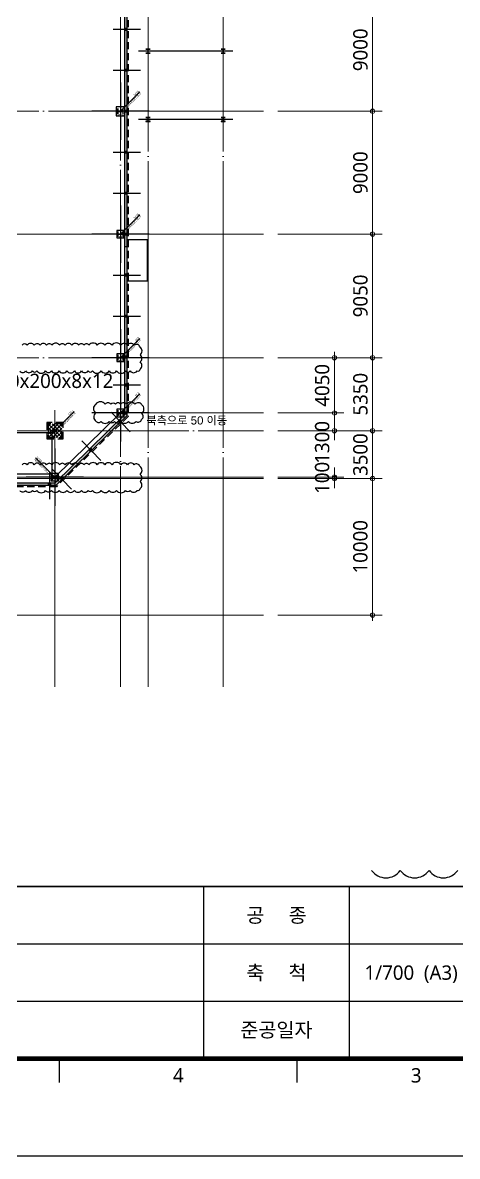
# Model space of a CAD drawing. Header units: millimetres. Extents: x -17369 to 294000, y -718917 to 220315.
# Drawn here: x 214770 to 246602, y 0 to 83030 of the extents above; entities that cross this region are included whole.
import ezdxf
from ezdxf.enums import TextEntityAlignment as Align

# ---------------------------------------------------------------- set-up
doc = ezdxf.new("R2010")
doc.units = ezdxf.units.MM
doc.header["$LTSCALE"] = 350
for name, pattern in [('CEN', [62, 60, -1, 0, -1]), ('FORM$0$KIA-Form$2$XKITLINE00', [0]), ('HID', [2.3, 1.5, -0.8]), ('X-200-S-COL$0$CEN', [62, 60, -1, 0, -1]), ('X-200-S-COL$0$HID', [2.3, 1.5, -0.8])]:
    doc.linetypes.add(name, pattern=pattern)
doc.layers.get('Defpoints').update_dxf_attribs({"color": 181})
for name, color, linetype in [('#REV3a_240201', 7, 'Continuous'), ('0_RC-SLAB', 7, 'Continuous'), ('6', 6, 'Continuous'), ('A-TEXT', 7, 'Continuous'), ('CEN', 1, 'CEN'), ('FORM$0$KIA-Form$2$A-FORM', 7, 'Continuous'), ('PD', 6, 'Continuous'), ('PERI-OUT', 9, 'Continuous'), ('Sol', 253, 'Continuous'), ('T', 7, 'Continuous'), ('X-200-S-COL$0$Cen', 1, 'X-200-S-COL$0$CEN'), ('X-200-S-COL$0$Cen-ETC', 142, 'X-200-S-COL$0$CEN'), ('X-200-S-COL$0$CenA', 13, 'X-200-S-COL$0$CEN'), ('X-200-S-COL$0$CenB', 5, 'X-200-S-COL$0$CEN'), ('X-200-S-COL$0$H-Col', 3, 'Continuous'), ('X-200-S-COL$0$H-Col-파이프랙', 3, 'X-200-S-COL$0$CEN'), ('X-200-S-COL$0$STUD', 4, 'Continuous')]:
    doc.layers.add(name, color=color, linetype=linetype)
doc.layers.add('DIM', color=1, linetype='Continuous', lineweight=5)
for name, color, linetype, plot in [('N-plot', 147, 'Continuous', False), ('X-200-S-COL$0$#REV_231010', 21, 'Continuous', False), ('X-200-S-COL$0$Defpoint', 171, 'Continuous', False), ('X-200-S-COL$0$P-Line', 144, 'Continuous', False), ('X-200-S-COL$0$PERI-OUT', 17, 'Continuous', False), ('X-200-S-COL$0$S-NAME', 144, 'Continuous', False)]:
    doc.layers.add(name, color=color, linetype=linetype, plot=plot)
doc.styles.add('FORM$0$맑은고딕', font='malgun.ttf')
doc.styles.add('X-200-S-COL$0$Standard', font='arial.ttf')
doc.styles.add('X-200-S-COL$0$맑은고딕', font='malgun.ttf')
doc.styles.add('맑은고딕', font='malgun.ttf')

# ---------------------------------------------------------------- blocks, each defined once
blk = doc.blocks.new('X-200-S-COL$0$1F GRID_231010')
at = {"layer": 'X-200-S-COL$0$Cen', "lineweight": 0}
for p, q in [((162480, 23300), (162480, -123050)), ((172950, -89900), (-22950, -89900)), ((172950, -107800), (-22950, -107800)), ((172950, -117800), (-22950, -117800))]:
    blk.add_line(p, q, dxfattribs=at)
at = {"layer": 'X-200-S-COL$0$CenA', "lineweight": 0}
for p, q in [((70400, -80900), (172950, -80900)), ((70400, -98950), (172950, -98950)), ((157680, -102800), (157680, -123050)), ((160930, -103000), (172950, -103000)), ((146480, -104300), (172950, -104300)), ((172950, -107700), (70400, -107700))]:
    blk.add_line(p, q, dxfattribs=at)
blk.add_lwpolyline([(157680, -107700), (162480, -103000)], dxfattribs=at)
blk = doc.blocks.new('X-200-S-COL$0$Form-Bo')
blk.add_lwpolyline([(0, 207900), (294000, 207900), (294000, 0), (0, 0)], close=True)
blk = doc.blocks.new('X-200-S-COL$0$H-300x305x15x15')
at = {"color": 0, "linetype": 'ByBlock', "ltscale": 0.5}
blk.add_lwpolyline([(25.5, -135, -0.4142136), (7.5, -117), (7.5, 117, -0.4142136), (25.5, 135), (152.5, 135), (152.5, 150), (-152.5, 150), (-152.5, 135), (-25.5, 135, -0.4142136), (-7.5, 117), (-7.5, -117, -0.4142136), (-25.5, -135), (-152.5, -135), (-152.5, -150), (152.5, -150), (152.5, -135)], format="xyb", close=True, dxfattribs=at)
blk = doc.blocks.new('X-200-S-COL$0$H-400x400x13x21')
at = {"color": 0}
blk.add_lwpolyline([(200, -200), (200, -179), (28.5, -179, -0.4142136), (6.5, -157), (6.5, 157, -0.4142136), (28.5, 179), (200, 179), (200, 200), (-200, 200), (-200, 179), (-28.5, 179, -0.4142136), (-6.5, 157), (-6.5, -157, -0.4142136), (-28.5, -179), (-200, -179), (-200, -200)], format="xyb", close=True, dxfattribs=at)
blk = doc.blocks.new('X-200-S-COL$0$H-200x200x8x12')
at = {"color": 0, "linetype": 'ByBlock'}
blk.add_lwpolyline([(100, 88), (17, 88, 0.414214), (4, 75), (4, -75, 0.414214), (17, -88), (100, -88), (100, -100), (-100, -100), (-100, -88), (-17, -88, 0.414214), (-4, -75), (-4, 75, 0.414214), (-17, 88), (-100, 88), (-100, 100), (100, 100)], format="xyb", close=True, dxfattribs=at)
blk = doc.blocks.new('X-200-S-COL$0$1F COLUMN_231010')
at = {"layer": 'X-200-S-COL$0$H-Col', "color": 0, "rotation": 90}
for name, p in [('X-200-S-COL$0$H-400x400x13x21', (221930, 76543)), ('X-200-S-COL$0$H-400x400x13x21', (221930, 67543)), ('X-200-S-COL$0$H-400x400x13x21', (221930, 58493)), ('X-200-S-COL$0$H-400x400x13x21', (221930, 54443)), ('X-200-S-COL$0$H-200x200x8x12', (217130, 53143)), ('X-200-S-COL$0$H-400x400x13x21', (217130, 49743))]:
    blk.add_blockref(name, p, dxfattribs=at)
blk = doc.blocks.new('X-200-S-COL$0$S-NAME')
at = {"layer": 'X-200-S-COL$0$S-NAME', "color": 0}
blk.add_line((0, 0), (2000, 0), dxfattribs=at)
at = {"layer": 'X-200-S-COL$0$S-NAME', "color": 0, "style": 'X-200-S-COL$0$맑은고딕'}
for p in [(2000, 105), (2000, -105)]:
    blk.add_attdef('.', text='', height=150, rotation=359.99494, dxfattribs=at).set_placement(p, align=Align.MIDDLE_RIGHT)
blk = doc.blocks.new('X-200-S-COL$0$PERIMITER_231026')
at = {"layer": 'X-200-S-COL$0$PERI-OUT'}
for points in [[(140800, 167343), (140800, 171293), (177580, 171293), (177580, 176343), (200030, 179093), (224980, 179093), (224980, 150943), (222400, 150943), (222400, 54231), (217203, 49143), (207930, 49143), (207930, 39143), (58950, 39143), (58950, 49143), (45650, 49143), (45650, 98043), (39480, 98043), (39480, 139943), (49950, 139943), (49950, 157943), (120950, 157943), (120950, 169343), (135850, 169343), (135850, 167343)], [(141020, 167123), (141020, 171073), (177800, 171073), (177800, 176148), (200043, 178873), (224760, 178873), (224760, 151163), (222230, 151163), (222230, 54303), (217134, 49313), (207710, 49313), (207710, 39363), (59170, 39363), (59170, 49363), (45870, 49363), (45870, 98263), (39650, 98263), (39650, 139723), (50170, 139723), (50170, 157723), (121120, 157723), (121125, 169173), (135680, 169173), (135680, 167123)]]:
    blk.add_lwpolyline(points, dxfattribs=at)
blk = doc.blocks.new('X-200-S-COL$0$Stud-150x150x6')
at = {"color": 250}
for p, q in [((-69, -69), (69, 69)), ((-69, 69), (69, -69))]:
    blk.add_line(p, q, dxfattribs=at)
blk.add_lwpolyline([(75, -75), (-75, -75), (-75, 75), (75, 75)], close=True)
at = {"color": 6}
blk.add_lwpolyline([(69, -69), (-69, -69), (-69, 69), (69, 69)], close=True, dxfattribs=at)
blk = doc.blocks.new('X-200-S-COL$0$1F STUD_231010')
at = {"layer": 'X-200-S-COL$0$CenB'}
for p, q in [((221400, 82543), (223400, 82543)), ((221400, 79543), (223400, 79543)), ((221400, 73543), (223400, 73543)), ((221400, 70543), (223400, 70543)), ((221400, 64543), (223400, 64543)), ((221400, 61543), (223400, 61543)), ((221400, 56493), (223400, 56493)), ((222645, 53071), (221246, 54500)), ((220501, 50972), (219102, 52401)), ((216730, 50143), (216730, 48143)), ((218358, 48873), (216959, 50302))]:
    blk.add_line(p, q, dxfattribs=at)
at = {"layer": 'X-200-S-COL$0$STUD'}
for p in [(222325, 82543), (222325, 79543), (222325, 76543), (222325, 73543), (222325, 70543), (222325, 67543), (222325, 64543), (222325, 61543), (222325, 58543), (222325, 56493), (222325, 54443), (216730, 49218)]:
    blk.add_blockref('X-200-S-COL$0$Stud-150x150x6', p, dxfattribs=at)
at = {"layer": 'X-200-S-COL$0$STUD', "rotation": 44.39690880559189}
for p in [(221893, 53839), (219749, 51740), (217606, 49642)]:
    blk.add_blockref('X-200-S-COL$0$Stud-150x150x6', p, dxfattribs=at)
blk = doc.blocks.new('DIMDOT')
at = {"color": 0, "linetype": 'ByBlock'}
blk.add_line((-1.2, 0), (1.2, 0), dxfattribs=at)
at = {"color": 3}
blk.add_circle((0, 0), 0.45, dxfattribs=at)

msp = doc.modelspace()

# ---------------------------------------------------------------- hatches: boundary and pattern name
at = {"layer": '6'}
h = msp.add_hatch(dxfattribs=at)
h.set_pattern_fill('_USER', color=250, scale=200, angle=45, double=1, pattern_type=0)
h.set_pattern_definition([(45, (139230, -94650), (-141.42136, 141.42136), []), (135, (139230, -94650), (-141.42136, -141.42136), [])])
h.paths.add_polyline_path([(216630, 52642.6), (216630, 53642.6), (217630, 53642.6), (217630, 52642.6)])
at = {"layer": 'Sol'}
h = msp.add_hatch(color=256, dxfattribs=at)
h.dxf.hatch_style = 1
h.paths.add_polyline_path([(118570, 39362.6), (116250, 39362.6), (116250, 39142.6), (118570, 39142.6)])
h.paths.add_polyline_path([(174720, 39362.6), (172550, 39362.6), (172550, 39142.6), (174720, 39142.6)])
h.paths.add_polyline_path([(170450, 39362.6), (170450, 39142.6), (171450, 39142.6), (171450, 39362.6)])
h.paths.add_polyline_path([(163550, 39362.6), (163550, 39142.6), (165450, 39142.6), (165450, 39362.6)])
h.paths.add_polyline_path([(162450, 39142.6), (162450, 39362.6), (129130, 39362.6), (129130, 39142.6)])
h.paths.add_polyline_path([(73450, 39362.6), (73450, 39142.6), (115150, 39142.6), (115150, 39362.6)])
h.paths.add_polyline_path([(56150, 49362.6), (56150, 49142.6), (57350, 49142.6), (57350, 49362.6)])
h.paths.add_polyline_path([(45870, 60442.6), (45650, 60442.6), (45650, 49142.6), (52150, 49142.6), (52150, 49362.6), (45870, 49362.6)])
h.paths.add_polyline_path([(45870, 71042.6), (45650, 71042.6), (45650, 62442.6), (45870, 62442.6)])
h.paths.add_polyline_path([(45870, 79642.6), (45650, 79642.6), (45650, 76042.6), (45870, 76042.6)])
h.paths.add_polyline_path([(44800, 98262.6), (44800, 98042.6), (45650, 98042.6), (45650, 80742.6), (45870, 80742.6), (45870, 98262.6)])
h.paths.add_polyline_path([(45800, 139942.6), (45800, 139722.6), (46500, 139722.6), (46500, 139942.6)])
h.paths.add_polyline_path([(40800, 139722.6), (40800, 139942.6), (39480, 139942.6), (39480, 98042.6), (40800, 98042.6), (40800, 98262.6), (39650, 98262.6), (39650, 139722.6)])
h.paths.add_polyline_path([(50170, 145142.6), (49950, 145142.6), (49950, 139942.6), (47600, 139942.6), (47600, 139722.6), (50170, 139722.6)])
h.paths.add_polyline_path([(50170, 147842.6), (49950, 147842.6), (49950, 146942.6), (50170, 146942.6)])
h.paths.add_polyline_path([(50170, 155042.6), (49950, 155042.6), (49950, 148742.6), (50170, 148742.6)])
h.paths.add_polyline_path([(67250, 157722.6), (67250, 157942.6), (49950, 157942.6), (49950, 156842.6), (50170, 156842.6), (50170, 157722.6)])
h.paths.add_polyline_path([(109850, 157722.6), (109850, 157942.6), (68350, 157942.6), (68350, 157722.6)])
h.paths.add_polyline_path([(135680, 167122.6), (136250, 167122.6), (136250, 167342.6), (135850, 167342.6), (135850, 169342.6), (120950, 169342.6), (120950, 166167.6), (121120, 166167.6), (121120, 169172.6), (135680, 169172.6)])
h.paths.add_polyline_path([(137850, 167342.6), (137350, 167342.6), (137350, 167122.6), (137850, 167122.6)])
h.paths.add_polyline_path([(177800, 171942.6), (177580, 171942.6), (177580, 171292.6), (140800, 171292.6), (140800, 167342.6), (140350, 167342.6), (140350, 167122.6), (141020, 167122.6), (141020, 171072.6), (177800, 171072.6)])
h.paths.add_polyline_path([(224760, 177842.6), (224980, 177842.6), (224980, 179092.6), (200030, 179092.6), (177580, 176342.6), (177580, 175342.6), (177800, 175342.6), (177800, 176147.9), (200043.4, 178872.6), (224760, 178872.6)])
h.paths.add_polyline_path([(207930, 45742.6), (207710, 45742.6), (207710, 39362.6), (185280, 39362.6), (185280, 39142.6), (207930, 39142.6)])
h.paths.add_polyline_path([(208030, 49142.6), (208030, 49312.6), (207710, 49312.6), (207710, 46842.6), (207930, 46842.6), (207930, 49142.6)])
h.paths.add_polyline_path([(222400, 64617.6), (222230, 64617.6), (222230, 54302.5), (217133.9, 49312.6), (209130, 49312.6), (209130, 49142.6), (217203.3, 49142.6), (222400, 54231)])
h.paths.add_polyline_path([(222400, 89467.6), (222230, 89467.6), (222230, 66617.6), (222400, 66617.6)])
h.paths.add_polyline_path([(222400, 97617.6), (222230, 97617.6), (222230, 91467.6), (222400, 91467.6)])
h.paths.add_polyline_path([(222400, 107467.6), (222230, 107467.6), (222230, 100417.6), (222400, 100417.6)])
h.paths.add_polyline_path([(222400, 144167.6), (222230, 144167.6), (222230, 109467.6), (222400, 109467.6)])
h.paths.add_polyline_path([(222230, 145267.6), (222400, 145267.6), (222400, 150942.6), (224980, 150942.6), (224980, 172842.6), (224760, 172842.6), (224760, 151162.6), (222230, 151162.6)])
h.paths.add_polyline_path([(67350, 39362.6), (67350, 39142.6), (69450, 39142.6), (69450, 39362.6)])
h.paths.add_polyline_path([(66250, 39142.6), (66250, 39362.6), (59170, 39362.6), (59170, 49362.6), (58450, 49362.6), (58450, 49142.6), (58950, 49142.6), (58950, 39142.6)])
h.paths.add_polyline_path([(120950, 160967.6), (121120, 160967.6), (121120, 164167.6), (120950, 164167.6)])
h.paths.add_polyline_path([(121120, 159867.6), (120950, 159867.6), (120950, 157942.6), (110950, 157942.6), (110950, 157722.6), (121120, 157722.6)])

# ---------------------------------------------------------------- linework, layer by layer
at = {"layer": '#REV3a_240201'}
for centre in [(241377.8, 21711.5), (243477.8, 21711.5), (245577.8, 21711.5)]:
    msp.add_arc(centre, 1312.5, 216.869898, 323.130102, dxfattribs=at)
at = {"layer": '0_RC-SLAB'}
for p, q in [((222230, 151162.6), (222230, 54302.5)), ((222230, 54302.5), (217133.9, 49312.6)), ((217133.9, 49312.6), (207710, 49312.6))]:
    msp.add_line(p, q, dxfattribs=at)
at = {"layer": '0_RC-SLAB', "color": 4}
for p, q in [((216930, 52992.6), (209580, 52992.6)), ((216930, 49992.6), (216930, 52992.6)), ((209580, 49992.6), (216930, 49992.6))]:
    msp.add_line(p, q, dxfattribs=at)
at = {"layer": '6', "linetype": 'HID'}
msp.add_lwpolyline([(216630, 52642.6), (217630, 52642.6), (217630, 53642.6), (216630, 53642.6)], close=True, dxfattribs=at)
at = {"layer": 'CEN'}
for p, q in [((221930, 78642.6), (221930, 74442.6)), ((224030, 76542.6), (219830, 76542.6)), ((221930, 69642.6), (221930, 65442.6)), ((224030, 67542.6), (219830, 67542.6)), ((221930, 60592.6), (221930, 56392.6)), ((224030, 58492.6), (219830, 58492.6)), ((221930, 56542.6), (221930, 52342.6)), ((224030, 54442.6), (219830, 54442.6)), ((217130, 51842.6), (217130, 47642.6)), ((219230, 49742.6), (215030, 49742.6))]:
    msp.add_line(p, q, dxfattribs=at)
at = {"layer": 'Defpoints', "color": 3}
msp.add_lwpolyline([(0, 207900), (294000, 207900), (294000, 0), (0, 0)], close=True, dxfattribs=at)
at = {"layer": 'DIM', "color": 1, "transparency": 16777216}
for p, q in [((240400, 85192.6), (240400, 76892.6)), ((233450, 76542.6), (241100, 76542.6)), ((233450, 76542.6), (241100, 76542.6)), ((240400, 76192.6), (240400, 67892.6)), ((233450, 67542.6), (241100, 67542.6)), ((233450, 67542.6), (241100, 67542.6)), ((240400, 67192.6), (240400, 58842.6)), ((233450, 58492.6), (241100, 58492.6)), ((233450, 58492.6), (241100, 58492.6)), ((233450, 58492.6), (238300, 58492.6)), ((237600, 54792.6), (237600, 58142.6)), ((240400, 58142.6), (240400, 53492.6)), ((237600, 54792.6), (237600, 55142.6)), ((233450, 54442.6), (238300, 54442.6)), ((233450, 54442.6), (238300, 54442.6)), ((237600, 53142.6), (237600, 54442.6)), ((233450, 53142.6), (241100, 53142.6)), ((233450, 53142.6), (241100, 53142.6)), ((233450, 53142.6), (238300, 53142.6)), ((240400, 53492.6), (240400, 53842.6)), ((240400, 53142.6), (240400, 49642.6)), ((237600, 52792.6), (237600, 52442.6)), ((237600, 50092.6), (237600, 50442.6)), ((233450, 49742.6), (238300, 49742.6)), ((233450, 49642.6), (241100, 49642.6)), ((233450, 49642.6), (241100, 49642.6)), ((233450, 49642.6), (238300, 49642.6)), ((237600, 49642.6), (237600, 49742.6)), ((237600, 49292.6), (237600, 48942.6)), ((240400, 49292.6), (240400, 48942.6)), ((240400, 49292.6), (240400, 39992.6)), ((233450, 39642.6), (241100, 39642.6))]:
    msp.add_line(p, q, dxfattribs=at)
at = {"layer": 'FORM$0$KIA-Form$2$A-FORM', "color": 0, "linetype": 'FORM$0$KIA-Form$2$XKITLINE00'}
for p, q in [((228022.3, 19757.4), (228022.3, 7157.4)), ((238685, 19757.4), (238685, 7157.4))]:
    msp.add_line(p, q, dxfattribs=at)
at = {"layer": 'FORM$0$KIA-Form$2$A-FORM'}
for p, q in [((217460.3, 5407.4), (217460.3, 7157.4)), ((234881.9, 5407.4), (234881.9, 7157.4))]:
    msp.add_line(p, q, dxfattribs=at)
at = {"layer": 'FORM$0$KIA-Form$2$A-FORM', "color": 6, "const_width": 350}
msp.add_lwpolyline([(287147, 7157.4), (287147, 200742.6), (8400, 200742.6), (8400, 7157.4)], close=True, dxfattribs=at)
at = {"layer": 'FORM$0$KIA-Form$2$A-FORM', "color": 0, "linetype": 'FORM$0$KIA-Form$2$XKITLINE00'}
for points in [[(8400, 19757.4), (287147, 19757.4)], [(169711.8, 15557.4), (228022.3, 15557.4)], [(228022.3, 15557.4), (253797.2, 15557.4)], [(169711.8, 11357.4), (228022.3, 11357.4)], [(228022.3, 11357.4), (287147, 11357.4)]]:
    msp.add_lwpolyline(points, dxfattribs=at)
at = {"layer": 'N-plot', "linetype": 'HID'}
for p, q in [((216530, 53742.6), (216630, 53642.6)), ((217730, 53742.6), (217630, 53642.6)), ((216530, 52542.6), (216630, 52642.6)), ((217730, 52542.6), (217630, 52642.6))]:
    msp.add_line(p, q, dxfattribs=at)
msp.add_lwpolyline([(216530, 52542.6), (217730, 52542.6), (217730, 53742.6), (216530, 53742.6)], close=True, dxfattribs=at)
at = {"layer": 'PD'}
for points in [[(221605, 76217.6), (222255, 76217.6), (222255, 76867.6), (221605, 76867.6)], [(221655, 67267.6), (222205, 67267.6), (222205, 67817.6), (221655, 67817.6)], [(221655, 58217.6), (222205, 58217.6), (222205, 58767.6), (221655, 58767.6)], [(221655, 54167.6), (222205, 54167.6), (222205, 54717.6), (221655, 54717.6)], [(216855, 49467.6), (217405, 49467.6), (217405, 50017.6), (216855, 50017.6)]]:
    msp.add_lwpolyline(points, close=True, dxfattribs=at)
at = {"layer": 'PERI-OUT'}
for p, q in [((222230, 151162.6), (222230, 54302.5)), ((222400, 150942.6), (222400, 54231)), ((222400, 66617.6), (222230, 66617.6)), ((223900, 67117.6), (222400, 67117.6)), ((223900, 64117.6), (223900, 67117.6)), ((222400, 64617.6), (222230, 64617.6)), ((222400, 64117.6), (223900, 64117.6)), ((222230, 54302.5), (217133.9, 49312.6)), ((222400, 54231), (217203.3, 49142.6)), ((217133.9, 49312.6), (207710, 49312.6)), ((217203.3, 49142.6), (207930, 49142.6))]:
    msp.add_line(p, q, dxfattribs=at)
at = {"layer": 'X-200-S-COL$0$#REV_231010'}
for points in [[(214553.5, 57520.7, 0.5205671), (214986.4, 57520.7, 0.5205671), (215477.8, 57520.7, 0.5205671), (215812.1, 57520.7, 0.5205671), (216446.5, 57520.7, 0.5205671), (216877.6, 57520.7, 0.5205671), (217443.6, 57520.7, 0.5205671), (218014.1, 57520.7, 0.5205671), (218557.3, 57520.7, 0.5205671), (219082.2, 57520.7, 0.5205671), (219555.5, 57520.7, 0.5205671), (219890.9, 57520.7, 0.5205671), (220521.2, 57520.7, 0.5205671), (221113.2, 57520.7, 0.5205671), (221643.2, 57520.7, 0.5205671), (222306.6, 57520.7, 0.5205671), (222644.2, 57520.7, 0.5205671), (223150.8, 57520.7, 0.5205671), (223363.8, 57653.8, 0.5205671), (223363.8, 58178.7, 0.5205671), (223363.8, 58697.9, 0.5205671), (223363.8, 59273.8, 0.5205671), (222936.8, 59406.3, 0.5205671), (222439.8, 59406.3, 0.5205671), (221967.4, 59406.3, 0.5205671), (221312.2, 59406.3, 0.5205671), (220782.7, 59406.3, 0.5205671), (220225.5, 59406.3, 0.5205671), (219626.8, 59406.3, 0.5205671), (219254.7, 59406.3, 0.5205671), (218879.3, 59406.3, 0.5205671), (218370, 59406.3, 0.5205671), (217870.5, 59406.3, 0.5205671), (217487, 59406.3, 0.5205671), (216908.7, 59406.3, 0.5205671), (216520.5, 59406.3, 0.5205671), (216049.1, 59406.3, 0.5205671), (215620.2, 59406.3, 0.5205671), (215089.9, 59406.3, 0.5205671), (214738.7, 59406.3, 0.5205671)], [(214553.5, 48770.7, 0.5205671), (214986.4, 48770.7, 0.5205671), (215477.8, 48770.7, 0.5205671), (215812.1, 48770.7, 0.5205671), (216446.5, 48770.7, 0.5205671), (216877.6, 48770.7, 0.5205671), (217443.6, 48770.7, 0.5205671), (218014.1, 48770.7, 0.5205671), (218557.3, 48770.7, 0.5205671), (219082.2, 48770.7, 0.5205671), (219555.5, 48770.7, 0.5205671), (219890.9, 48770.7, 0.5205671), (220521.2, 48770.7, 0.5205671), (221113.2, 48770.7, 0.5205671), (221643.2, 48770.7, 0.5205671), (222306.6, 48770.7, 0.5205671), (222644.2, 48770.7, 0.5205671), (223150.8, 48770.7, 0.5205671), (223363.8, 48903.8, 0.5205671), (223363.8, 49428.7, 0.5205671), (223363.8, 49947.9, 0.5205671), (223363.8, 50523.8, 0.5205671), (222936.8, 50656.3, 0.5205671), (222439.8, 50656.3, 0.5205671), (221967.4, 50656.3, 0.5205671), (221312.2, 50656.3, 0.5205671), (220782.7, 50656.3, 0.5205671), (220225.5, 50656.3, 0.5205671), (219626.8, 50656.3, 0.5205671), (219254.7, 50656.3, 0.5205671), (218879.3, 50656.3, 0.5205671), (218370, 50656.3, 0.5205671), (217870.5, 50656.3, 0.5205671), (217487, 50656.3, 0.5205671), (216908.7, 50656.3, 0.5205671), (216520.5, 50656.3, 0.5205671), (216049.1, 50656.3, 0.5205671), (215620.2, 50656.3, 0.5205671), (215089.9, 50656.3, 0.5205671), (214738.7, 50656.3, 0.5205671)]]:
    msp.add_lwpolyline(points, format="xyb", dxfattribs=at)
msp.add_lwpolyline([(220117.6, 55081.6, 0.5205671), (220117.6, 54450, 0.5205671), (220155.9, 53831.7, 0.5205671), (220515, 53831.7, 0.5205671), (221101, 53831.7, 0.5205671), (221502.3, 53831.7, 0.5205671), (221973.4, 53831.7, 0.5205671), (222508.8, 53831.7, 0.5205671), (223069.6, 53831.7, 0.5205671), (223483.3, 53961.9, 0.5205671), (223483.3, 54401.2, 0.5205671), (223483.3, 55052.6, 0.5205671), (222988.7, 55081.6, 0.5205671), (222384.2, 55081.6, 0.5205671), (221949, 55081.6, 0.5205671), (221557.5, 55081.6, 0.5205671), (221220, 55081.6, 0.5205671), (220810.5, 55081.6, 0.5205671)], format="xyb", close=True, dxfattribs=at)
at = {"layer": 'X-200-S-COL$0$Cen-ETC', "lineweight": 0}
for p, q in [((223950, 181390.4), (223950, 34392.6)), ((229450, 181390.4), (229450, 34392.6))]:
    msp.add_line(p, q, dxfattribs=at)
at = {"layer": 'X-200-S-COL$0$Cen-ETC'}
for p, q in [((230150, 80942.6), (223250, 80942.6)), ((230150, 75942.6), (223250, 75942.6))]:
    msp.add_line(p, q, dxfattribs=at)
at = {"layer": 'X-200-S-COL$0$Defpoint'}
msp.add_lwpolyline([(8400, 200742.6), (253797.2, 200742.6), (253797.2, 19757.4), (8400, 19757.4)], close=True, dxfattribs=at)
at = {"layer": 'X-200-S-COL$0$P-Line', "color": 253, "linetype": 'X-200-S-COL$0$HID'}
msp.add_lwpolyline([(222500, 54189), (217244.1, 49042.6), (208030, 49042.6), (208030, 39022.6), (58850, 39022.6), (58850, 49042.6), (45550, 49042.6), (45550, 97942.6), (39380, 97942.6), (39380, 140042.6), (49850, 140042.6), (49850, 158042.6), (120850, 158042.6), (120850, 169442.6), (135950, 169442.6), (135950, 167442.6), (140700, 167442.6), (140700, 171392.6), (177480, 171392.6), (177480, 176431.1), (200023.9, 179192.6), (225080, 179192.6), (225080, 150842.6), (222500, 150842.6)], close=True, dxfattribs=at)

# ---------------------------------------------------------------- block references
at = {"layer": 'DIM', "color": 1, "transparency": 16777216, "xscale": 350, "yscale": 350, "zscale": 350}
for p, rotation in [((240400, 76542.6), 270), ((240400, 76542.6), 90), ((240400, 67542.6), 270), ((240400, 67542.6), 90), ((237600, 58492.6), 90), ((240400, 58492.6), 270), ((240400, 58492.6), 90), ((237600, 54442.6), 270), ((237600, 54442.6), 270), ((237600, 53142.6), 90), ((240400, 53142.6), 270), ((240400, 53142.6), 270), ((237600, 49742.6), 270), ((237600, 49642.6), 90), ((240400, 49642.6), 90), ((240400, 49642.6), 90), ((240400, 39642.6), 270)]:
    msp.add_blockref('DIMDOT', p, dxfattribs=dict(at, rotation=rotation))
at = {"layer": 'X-200-S-COL$0$Cen', "lineweight": 0}
msp.add_blockref('X-200-S-COL$0$1F GRID_231010', (59450, 157442.6), dxfattribs=at)
at = {"layer": 'X-200-S-COL$0$Defpoint'}
msp.add_blockref('X-200-S-COL$0$Form-Bo', (0, 0), dxfattribs=at)
at = {"layer": 'X-200-S-COL$0$H-Col'}
msp.add_blockref('X-200-S-COL$0$1F COLUMN_231010', (0, 0), dxfattribs=at)
at = {"layer": 'X-200-S-COL$0$H-Col-파이프랙'}
for p in [(223950, 80942.6), (229450, 80942.6), (223950, 75942.6), (229450, 75942.6)]:
    msp.add_blockref('X-200-S-COL$0$H-300x305x15x15', p, dxfattribs=at)
at = {"layer": 'X-200-S-COL$0$PERI-OUT'}
msp.add_blockref('X-200-S-COL$0$PERIMITER_231026', (0, 0), dxfattribs=at)
at = {"layer": 'X-200-S-COL$0$S-NAME'}
ref = msp.add_blockref('X-200-S-COL$0$S-NAME', (221930, 76542.6), dxfattribs=dict(at, rotation=45.00000000000001))
ref.add_attrib('.', '400X400X13X21', dxfattribs={"color": 0, "height": 150, "rotation": 44.994935, "style": 'X-200-S-COL$0$맑은고딕'}).set_placement((223418.2, 77882.6), align=Align.MIDDLE_RIGHT)
ref.add_attrib('.', 'SC4A', dxfattribs={"color": 0, "height": 150, "rotation": 44.994935, "style": 'X-200-S-COL$0$맑은고딕'}).set_placement((223269.9, 78031), align=Align.MIDDLE_RIGHT)
ref = msp.add_blockref('X-200-S-COL$0$S-NAME', (221930, 67542.6), dxfattribs=dict(at, rotation=45.00000000000001))
ref.add_attrib('.', '400X400X13X21', dxfattribs={"color": 0, "height": 150, "rotation": 44.994935, "style": 'X-200-S-COL$0$맑은고딕'}).set_placement((223418.2, 68882.6), align=Align.MIDDLE_RIGHT)
ref.add_attrib('.', 'SC3A', dxfattribs={"color": 0, "height": 150, "rotation": 44.994935, "style": 'X-200-S-COL$0$맑은고딕'}).set_placement((223269.9, 69031), align=Align.MIDDLE_RIGHT)
ref = msp.add_blockref('X-200-S-COL$0$S-NAME', (221930, 58492.6), dxfattribs=dict(at, rotation=45.00000000000001))
ref.add_attrib('.', '400X400X13X21', dxfattribs={"color": 0, "height": 150, "rotation": 44.994935, "style": 'X-200-S-COL$0$맑은고딕'}).set_placement((223418.2, 59832.6), align=Align.MIDDLE_RIGHT)
ref.add_attrib('.', 'SC4', dxfattribs={"color": 0, "height": 150, "rotation": 44.994935, "style": 'X-200-S-COL$0$맑은고딕'}).set_placement((223269.9, 59981), align=Align.MIDDLE_RIGHT)
ref = msp.add_blockref('X-200-S-COL$0$S-NAME', (221930, 54442.6), dxfattribs=dict(at, rotation=45.00000000000001))
ref.add_attrib('.', '400X400X13X21', dxfattribs={"color": 0, "height": 150, "rotation": 44.994935, "style": 'X-200-S-COL$0$맑은고딕'}).set_placement((223418.2, 55782.6), align=Align.MIDDLE_RIGHT)
ref.add_attrib('.', 'SC3', dxfattribs={"color": 0, "height": 150, "rotation": 44.994935, "style": 'X-200-S-COL$0$맑은고딕'}).set_placement((223269.9, 55931), align=Align.MIDDLE_RIGHT)
ref = msp.add_blockref('X-200-S-COL$0$S-NAME', (217130, 53142.6), dxfattribs=dict(at, rotation=45.00000000000001))
ref.add_attrib('.', '200X200X8X12', dxfattribs={"color": 0, "height": 150, "rotation": 44.994935, "style": 'X-200-S-COL$0$맑은고딕'}).set_placement((218618.2, 54482.6), align=Align.MIDDLE_RIGHT)
ref.add_attrib('.', 'STC1', dxfattribs={"color": 0, "height": 150, "rotation": 44.994935, "style": 'X-200-S-COL$0$맑은고딕'}).set_placement((218469.9, 54631), align=Align.MIDDLE_RIGHT)
ref = msp.add_blockref('X-200-S-COL$0$S-NAME', (217130, 49742.6), dxfattribs=dict(at, xscale=-1, rotation=314.9999999999999))
ref.add_attrib('.', '400X400X13X21', dxfattribs={"color": 0, "height": 150, "rotation": 315.005065, "style": 'X-200-S-COL$0$맑은고딕'}).set_placement((216721.6, 50003), align=Align.MIDDLE_RIGHT)
ref.add_attrib('.', 'SC3B', dxfattribs={"color": 0, "height": 150, "rotation": 315.005065, "style": 'X-200-S-COL$0$맑은고딕'}).set_placement((216147.2, 50873.9), align=Align.MIDDLE_RIGHT)
at = {"layer": 'X-200-S-COL$0$STUD'}
msp.add_blockref('X-200-S-COL$0$1F STUD_231010', (0, 0), dxfattribs=at)

# ---------------------------------------------------------------- texts
at = {"layer": 'A-TEXT', "style": '맑은고딕'}
msp.add_text('1/700  (A3)', height=1050, dxfattribs=at).set_placement((239805, 13457.4), align=Align.MIDDLE_LEFT)
at = {"layer": 'Defpoints', "style": '맑은고딕'}
for s, p in [('650X650', (222255, 76217.6)), ('550X550', (222205, 67267.6)), ('550X550', (222205, 58217.6)), ('550X550', (222205, 54167.6)), ('550X550', (217405, 49467.6))]:
    msp.add_text(s, height=100, dxfattribs=at).set_placement(p, align=Align.BOTTOM_RIGHT)
at = {"layer": 'DIM', "color": 3, "transparency": 16777216, "char_height": 1050, "attachment_point": 5, "rotation": 90, "style": '맑은고딕'}
for s, insert in [('\\A1;9000', (239507.5, 81042.6)), ('\\A1;9000', (239507.5, 72042.6)), ('\\A1;9050', (239507.5, 63017.6)), ('\\A1;4050', (236707.5, 56467.6)), ('\\A1;5350', (239507.5, 55817.6)), ('\\A1;1300', (236707.5, 52292.6)), ('\\A1;3500', (239507.5, 51392.6)), ('\\A1;100', (236704.7, 49692.6)), ('\\A1;10000', (239504.7, 44642.6))]:
    msp.add_mtext(s, dxfattribs=dict(at, insert=insert))
at = {"layer": 'FORM$0$KIA-Form$2$A-FORM', "color": 0, "style": 'FORM$0$맑은고딕'}
for s, p in [('공     종', (233353.7, 17657.4)), ('축     척', (233353.7, 13457.4)), ('준공일자', (233353.7, 9257.4))]:
    msp.add_text(s, height=1050, dxfattribs=at).set_placement(p, align=Align.MIDDLE_CENTER)
at = {"layer": 'FORM$0$KIA-Form$2$A-FORM', "color": 4, "style": 'FORM$0$맑은고딕'}
for s, p in [('4', (226171.1, 5407.4)), ('3', (243592.8, 5407.4))]:
    msp.add_text(s, height=1050, dxfattribs=at).set_placement(p, align=Align.CENTER)
at = {"layer": 'T', "style": '맑은고딕'}
msp.add_text('H-200x200x8x12', height=1050, dxfattribs=at).set_placement((210742.1, 56797.3), align=Align.MIDDLE_LEFT)
at = {"layer": 'X-200-S-COL$0$#REV_231010', "style": 'X-200-S-COL$0$Standard'}
msp.add_text('북측으로 50 이동', height=600, dxfattribs=at).set_placement((223829.7, 53419), align=Align.BOTTOM_LEFT)

doc.saveas('drawing.dxf')
